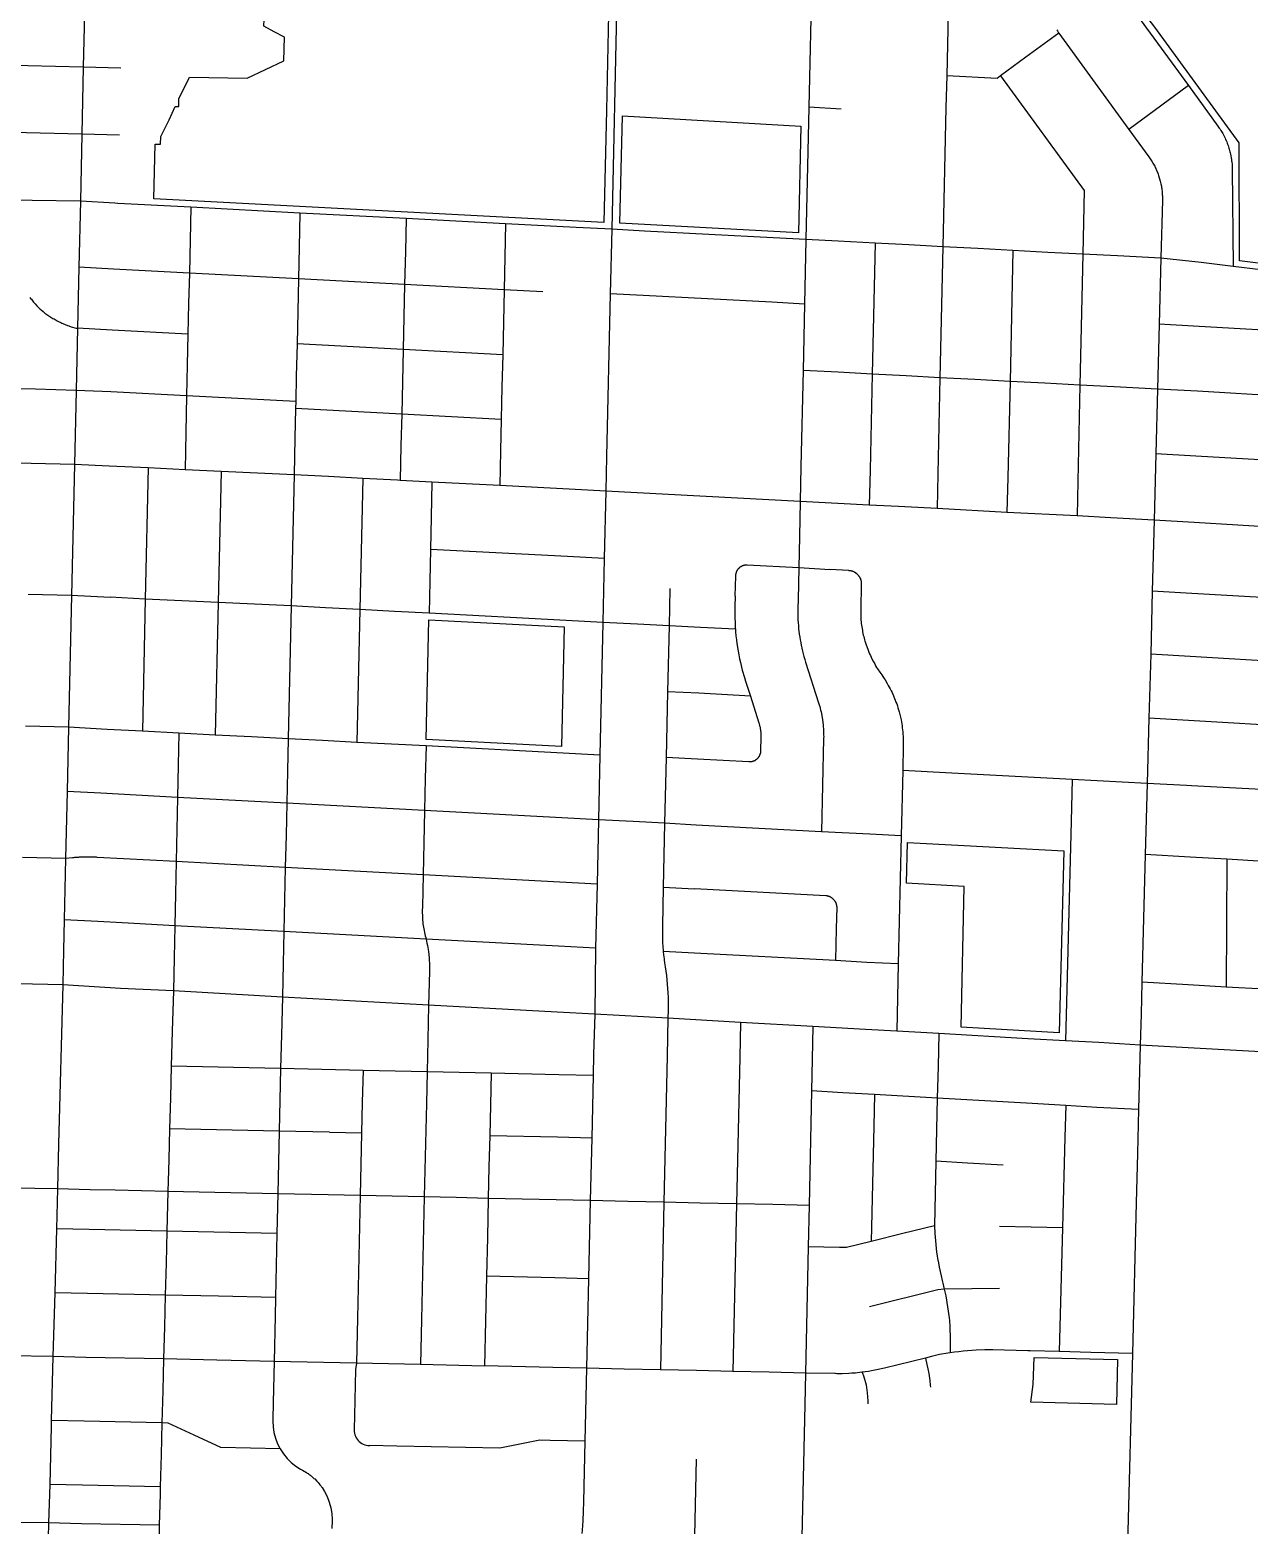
# Model space of a CAD drawing. Extents: x 1 to 394, y 101 to 384.
# Drawn here: x 204 to 246.6, y 149.8 to 202 of the extents above; entities that cross this region are included whole.
import ezdxf

# ---------------------------------------------------------------- set-up
doc = ezdxf.new("R2010")
doc.units = 0
doc.layers.get('0').update_dxf_attribs({"linetype": 'CONTINUOUS'})

msp = doc.modelspace()

# ---------------------------------------------------------------- linework, layer by layer
at = {"color": 3}
for points in [[(248.935071, 193.649923), (246.307755, 193.969132), (246.295497, 198.098365), (243.348971, 202.137562), (242.608248, 203.119738), (244.048772, 203.037916), (244.06103, 203.578118), (240.189625, 203.799099), (240.361503, 207.28173), (240.504738, 207.781011), (240.697077, 208.263906), (240.873051, 208.591298), (241.081765, 208.902325), (241.319121, 209.192881), (241.585131, 209.454795)], [(224.268484, 203.170276), (224.182577, 199.241575), (224.092583, 195.308778), (208.357317, 196.135439), (208.39828, 198.054772), (208.590619, 198.050582), (208.599, 198.320677), (208.889567, 198.897704), (209.106463, 199.372427), (209.229237, 199.368237), (209.233428, 199.638332), (209.597655, 200.39543), (211.623388, 200.354466), (212.904312, 200.960136), (212.920656, 201.786797), (212.564621, 201.979147), (212.20449, 202.171485), (212.208681, 202.412938), (211.246966, 202.924486), (211.271481, 203.914844), (215.879513, 203.652931), (224.268935, 203.170036)], [(224.739101, 199.036947), (230.971823, 198.676817), (230.890001, 194.956829), (224.653183, 195.284221), (224.73909, 199.036947)], [(217.974369, 181.427366), (222.697004, 181.181817), (222.60701, 176.991203), (217.876194, 177.236752), (217.974359, 181.427366)], [(234.700003, 173.635442), (236.684815, 173.533086), (237.994382, 173.463522), (240.175628, 173.34893), (240.007836, 166.989347), (236.578415, 167.185782), (236.6889, 172.100755), (234.667264, 172.215337), (234.699951, 173.6354)], [(239.127974, 155.637077), (242.049943, 155.563427), (242.00898, 153.996042), (239.017436, 154.073778), (239.103344, 154.691737), (239.127859, 155.637077)]]:
    msp.add_lwpolyline(points, dxfattribs=at)
at = {"color": 4}
for points in [[(231.360607, 204.017399), (231.258251, 199.343879)], [(236.144613, 203.743207), (236.075049, 200.440646), (236.042362, 199.335696)], [(242.103143, 203.423997), (244.525842, 200.09688)], [(205.946813, 203.088423), (205.889506, 200.743481)], [(224.542666, 203.223476), (224.362605, 195.075507)], [(239.991471, 201.926188), (238.8456, 201.087237)], [(239.93098, 202.052566), (239.951409, 202.011603), (239.967753, 201.97064), (239.988182, 201.933762), (239.992372, 201.925381)], [(239.991471, 201.926188), (242.44691, 198.562235)], [(205.889527, 200.743481), (201.03185, 200.853977)], [(205.889527, 200.743481), (205.840392, 198.402625)], [(207.207276, 200.706646), (205.889527, 200.743523)], [(238.8456, 201.087237), (237.957546, 200.43655)], [(237.957546, 200.43655), (237.834772, 200.350642), (236.075049, 200.440636)], [(237.957546, 200.43655), (240.883611, 196.426006), (240.834476, 194.207924)], [(244.525842, 200.09688), (243.596867, 199.413453)], [(244.525842, 200.09688), (245.557132, 198.685009), (245.606267, 198.611359), (245.634868, 198.570396), (245.659383, 198.533518), (245.679812, 198.496641), (245.704327, 198.455678), (245.728842, 198.4188), (245.810664, 198.255105), (245.827007, 198.214141), (245.847436, 198.173178), (245.86378, 198.132215), (245.880123, 198.087166), (245.896467, 198.046202), (245.91281, 198.001153), (245.925068, 197.96019), (245.941411, 197.915141), (245.953669, 197.874178), (245.978184, 197.784184), (245.986565, 197.743221), (245.998822, 197.698172), (246.031509, 197.518101), (246.0357, 197.473052), (246.044081, 197.428003), (246.052462, 197.338009), (246.052462, 197.29296), (246.056653, 197.247911), (246.056653, 197.174261), (246.085254, 193.773483)], [(231.258293, 199.343879), (231.155937, 194.719472)], [(232.383704, 199.2784), (231.258293, 199.343879)], [(236.042309, 199.335696), (235.939954, 194.465741)], [(243.596867, 199.413453), (242.44691, 198.562235)], [(205.840413, 198.402625), (200.97865, 198.513121)], [(205.840413, 198.402625), (205.787192, 196.061779)], [(207.154076, 198.3658), (205.840413, 198.402677)], [(242.44691, 198.562235), (243.142615, 197.608702), (243.19175, 197.535052), (243.216265, 197.502365), (243.24078, 197.465488), (243.261209, 197.428611), (243.285724, 197.391733), (243.306153, 197.35077), (243.347117, 197.27712), (243.36346, 197.236157), (243.383889, 197.199279), (243.400233, 197.158316), (243.420662, 197.121438), (243.453349, 197.039617), (243.465606, 196.998653), (243.48195, 196.95769), (243.543342, 196.753073), (243.551723, 196.71211), (243.563981, 196.667061), (243.580324, 196.585239), (243.588706, 196.54019), (243.592896, 196.499226), (243.601277, 196.454177), (243.605468, 196.413214), (243.609659, 196.368165), (243.613849, 196.327202), (243.613849, 196.282153), (243.61804, 196.241189), (243.61804, 196.089772), (243.564819, 194.064039)], [(204.097054, 196.082239), (201.600695, 196.155889)], [(205.787213, 196.061779), (204.097054, 196.082239)], [(205.787213, 196.061779), (205.733992, 193.745479)], [(206.994466, 195.984022), (205.787213, 196.061758)], [(207.100877, 195.979925), (206.994466, 195.984116)], [(209.650436, 195.844883), (207.100877, 195.979925)], [(209.650436, 195.844883), (209.621835, 194.694915)], [(213.464556, 195.644352), (209.650436, 195.844883)], [(213.464556, 195.644352), (213.44004, 194.44528)], [(217.176351, 195.452013), (213.464556, 195.644352)], [(217.176351, 195.452013), (217.151836, 194.297959)], [(220.654896, 195.267856), (217.176351, 195.452013)], [(220.654896, 195.267856), (220.630381, 194.113792)], [(223.126699, 195.1369), (220.654896, 195.267856)], [(224.362605, 195.075507), (223.126699, 195.1369)], [(224.362605, 195.075507), (224.309385, 192.8206)], [(225.508477, 195.014125), (224.362605, 195.075517)], [(230.010108, 194.776769), (225.508477, 195.014125)], [(209.621793, 194.694915), (209.597278, 193.544958)], [(213.439999, 194.44528), (213.411398, 193.344427)], [(231.155979, 194.719472), (230.010108, 194.776779)], [(231.155979, 194.719472), (231.106844, 192.460469)], [(232.277304, 194.65809), (231.155979, 194.719483)], [(233.570496, 194.592612), (232.277304, 194.65809)], [(233.570496, 194.592612), (233.468141, 190.013213)], [(235.939996, 194.465741), (234.753203, 194.527134), (233.570496, 194.592612)], [(235.939996, 194.465741), (235.83764, 189.886353)], [(237.163624, 194.400263), (235.939996, 194.465741)], [(217.151804, 194.297959), (217.123203, 193.147992), (213.411345, 193.344427)], [(220.630339, 194.113792), (220.605824, 192.963835)], [(238.387252, 194.334784), (237.163624, 194.400263)], [(238.387252, 194.334784), (238.289087, 189.759482)], [(239.606783, 194.269306), (238.387252, 194.334784)], [(240.834508, 194.207924), (239.606783, 194.269317)], [(240.834508, 194.207924), (240.732152, 189.628525)], [(242.045857, 194.142446), (240.834508, 194.207924)], [(243.564128, 194.064689), (242.045857, 194.142425)], [(243.564128, 194.064689), (243.506821, 191.760668)], [(244.967826, 193.909175), (243.564128, 194.064689)], [(205.734013, 193.745479), (205.688964, 191.613347)], [(206.945363, 193.684097), (205.734013, 193.74549)], [(209.597236, 193.544958), (206.945363, 193.684097)], [(209.597236, 193.544958), (209.572721, 192.476834)], [(213.411345, 193.344427), (209.597236, 193.544958)], [(246.085044, 193.774133), (244.967826, 193.909175)], [(248.028934, 193.540862), (246.085044, 193.774133)], [(213.411345, 193.344427), (213.38683, 192.206738)], [(217.123151, 193.147992), (217.098636, 192.010303)], [(220.605782, 192.963835), (217.123151, 193.147992)], [(220.605782, 192.963835), (220.577181, 191.826146)], [(221.960367, 192.894261), (220.605782, 192.963825)], [(204.023394, 192.69374), (204.047909, 192.661053), (204.07651, 192.628366), (204.101025, 192.591489), (204.12554, 192.558802), (204.154141, 192.526115), (204.178656, 192.493428), (204.207257, 192.464827), (204.264564, 192.399349), (204.293165, 192.370748), (204.325852, 192.342147), (204.354453, 192.30946), (204.387139, 192.280859), (204.41574, 192.256344), (204.481219, 192.199038), (204.513905, 192.174523), (204.546592, 192.145922), (204.58347, 192.121407), (204.616156, 192.096891), (204.653034, 192.072376), (204.685721, 192.047861), (204.722598, 192.027432), (204.759475, 192.002917), (204.792162, 191.982488), (204.82904, 191.962058), (204.870003, 191.941629), (204.90269, 191.9212)], [(209.572679, 192.476834), (209.548164, 191.412815)], [(224.309405, 192.8206), (224.182535, 187.136262)], [(225.459363, 192.759218), (224.309405, 192.820611)], [(229.956908, 192.521851), (225.459363, 192.759218)], [(231.106876, 192.460469), (229.956908, 192.521862)], [(231.106876, 192.460469), (231.053655, 190.140084)], [(204.903255, 191.920267), (204.944219, 191.899838), (204.981096, 191.879409), (205.017973, 191.854894), (205.099795, 191.813931), (205.140759, 191.797587), (205.177636, 191.777158), (205.341332, 191.71168), (205.386381, 191.695336), (205.468203, 191.670821), (205.513252, 191.658564), (205.595074, 191.634049), (205.640123, 191.621791), (205.685172, 191.61341), (205.689362, 191.61341)], [(213.386799, 192.206738), (213.362284, 191.069049)], [(217.098604, 192.010303), (217.074089, 190.872614)], [(220.577139, 191.826146), (220.552624, 190.688457)], [(205.688996, 191.613347), (205.639861, 189.444369)], [(206.900345, 191.547869), (205.688996, 191.613347)], [(209.548122, 191.412815), (206.900345, 191.547869)], [(209.548122, 191.412815), (209.523607, 190.328326)], [(243.506842, 191.760668), (243.445449, 189.4853)], [(244.902348, 191.678825), (243.506842, 191.760647)], [(247.967552, 191.498755), (244.902348, 191.678825)], [(213.362242, 191.069049), (213.337727, 189.939552)], [(217.074047, 190.872614), (213.362242, 191.069049)], [(217.074047, 190.872614), (217.045446, 189.743117), (217.020879, 188.613611)], [(220.552582, 190.688457), (217.074047, 190.872614)], [(209.523576, 190.328326), (209.503147, 189.247933)], [(220.552582, 190.688457), (220.528067, 189.558961)], [(213.337685, 189.939552), (213.317255, 189.051498)], [(231.053676, 190.140084), (230.980026, 186.780217)], [(232.285486, 190.074606), (231.053676, 190.140084)], [(233.468193, 190.013213), (232.285486, 190.074606)], [(233.468193, 190.013213), (233.398629, 186.653356)], [(234.654986, 189.947735), (233.468193, 190.013213)], [(235.837682, 189.886353), (234.654986, 189.951831)], [(235.837682, 189.886353), (235.764032, 186.530582)], [(237.06131, 189.82496), (235.837682, 189.886353)], [(238.289034, 189.759482), (237.06131, 189.82496)], [(238.289034, 189.759482), (238.211298, 186.399625)], [(239.508566, 189.694003), (238.289034, 189.759482)], [(204.219829, 189.481204), (203.450453, 189.497547), (203.40949, 189.497547), (203.368527, 189.501738), (203.323477, 189.505929), (203.200703, 189.518186), (203.155654, 189.522377), (202.951037, 189.56334), (202.905987, 189.575598), (202.86911, 189.583979), (202.746346, 189.620856), (202.705383, 189.6372), (202.676782, 189.645581)], [(205.639892, 189.444369), (204.219829, 189.481246)], [(205.639892, 189.444369), (205.582585, 186.853888)], [(206.847145, 189.391169), (205.639892, 189.444389)], [(209.503115, 189.247933), (206.847145, 189.391169)], [(209.503115, 189.247933), (209.474514, 187.975202)], [(213.317224, 189.051498), (209.503115, 189.247933)], [(220.528025, 189.558961), (220.515768, 189.006481)], [(240.732194, 189.628525), (239.508566, 189.694003)], [(240.732194, 189.628525), (240.658544, 186.272765)], [(241.927169, 189.567143), (240.732194, 189.628536)], [(243.445449, 189.4853), (241.927169, 189.567122)], [(243.445449, 189.4853), (243.388143, 187.230383)], [(244.845052, 189.411629), (243.445449, 189.485279)], [(247.90617, 189.231569), (244.845052, 189.411629)], [(213.313128, 188.810046), (213.288613, 187.77467)], [(213.317224, 189.051498), (213.313033, 188.810046)], [(217.020847, 188.613611), (213.313128, 188.810046)], [(220.515747, 189.006481), (220.499403, 188.429454)], [(217.020847, 188.613611), (216.996332, 187.512757)], [(220.499382, 188.429454), (217.020847, 188.613611)], [(220.499382, 188.429454), (220.474867, 187.3286)], [(209.474462, 187.975202), (209.445861, 186.669731)], [(213.288581, 187.77467), (213.25998, 186.48966)], [(216.99629, 187.512757), (216.967689, 186.297322)], [(224.182535, 187.136262), (224.15802, 185.920816), (222.877064, 185.986294), (220.450268, 186.113165)], [(220.474825, 187.3286), (220.45031, 186.113165)], [(243.388164, 187.230383), (243.326771, 184.909998)], [(244.78367, 187.14854), (243.388164, 187.230362)], [(247.840692, 186.964384), (244.78367, 187.14854)], [(204.072497, 186.890713), (202.607417, 186.923399)], [(205.582596, 186.853888), (204.072497, 186.890765)], [(205.582596, 186.853888), (205.476196, 182.270403)], [(206.793946, 186.796591), (205.582596, 186.853898)], [(208.160809, 186.731113), (206.793946, 186.796591)], [(208.160809, 186.731113), (208.058453, 182.147628)], [(209.445819, 186.669731), (208.160809, 186.731124)], [(210.706272, 186.612435), (209.445819, 186.669742)], [(210.706272, 186.612435), (210.603916, 182.02895)], [(211.974918, 186.551042), (210.706272, 186.612435)], [(230.980015, 186.780217), (230.951415, 185.560685)], [(233.398618, 186.653356), (233.370017, 185.433825)], [(213.259928, 186.48966), (211.974918, 186.551053)], [(213.259928, 186.48966), (213.157572, 181.906176)], [(214.458999, 186.428278), (213.259928, 186.489671)], [(215.65808, 186.3628), (214.458999, 186.428278)], [(215.65808, 186.3628), (215.555767, 181.779315)], [(216.86943, 186.301407), (215.65808, 186.3628)], [(216.967648, 186.297322), (216.869482, 186.301512)], [(218.08078, 186.235929), (216.967648, 186.297322)], [(218.08078, 186.235929), (218.056264, 185.008215)], [(220.450268, 186.113165), (218.08078, 186.235929)], [(235.764021, 186.530582), (235.739506, 185.31105)], [(238.211277, 186.399625), (238.182676, 185.180093)], [(240.658533, 186.272765), (240.634018, 185.053233)], [(224.157988, 185.920816), (224.104767, 183.571777)], [(230.951362, 185.560685), (224.157988, 185.920816)], [(230.951362, 185.560685), (230.926847, 184.341153)], [(233.369975, 185.433825), (230.951362, 185.560685)], [(234.393072, 185.380625), (233.369975, 185.433845)], [(235.739464, 185.31105), (234.393072, 185.380614)], [(238.182635, 185.180093), (235.739464, 185.31105)], [(240.633976, 185.053233), (238.182635, 185.180093)], [(243.326771, 184.909998), (241.808491, 184.991819), (240.633976, 185.053233)], [(218.056223, 185.008215), (218.031707, 183.886901)], [(243.326771, 184.909998), (243.257207, 182.430002)], [(244.722277, 184.828144), (243.326771, 184.909966)], [(247.775213, 184.643988), (244.722277, 184.828144)], [(230.926805, 184.341153), (230.90229, 183.236203)], [(218.031666, 183.886901), (218.00715, 182.769673)], [(222.823864, 183.637256), (218.031666, 183.886901)], [(224.104788, 183.571777), (222.823864, 183.637256)], [(224.104788, 183.571777), (224.055653, 181.333245)], [(228.815133, 183.232117), (228.802876, 183.21986), (228.794495, 183.215669), (228.790304, 183.207288), (228.778047, 183.195031), (228.773856, 183.186649), (228.761598, 183.174392), (228.757408, 183.16601), (228.753217, 183.16182), (228.753217, 183.153439), (228.744836, 183.145057), (228.740645, 183.136676), (228.736455, 183.132486), (228.732264, 183.124104), (228.732264, 183.119914), (228.728073, 183.111533), (228.723883, 183.107342), (228.723883, 183.098961), (228.719692, 183.09477), (228.715502, 183.086389), (228.715502, 183.082198), (228.711311, 183.073817), (228.711311, 183.069626), (228.70712, 183.061245), (228.70712, 183.057055), (228.70293, 183.048673), (228.70293, 183.036416), (228.698739, 183.028035), (228.698739, 183.015777), (228.694549, 183.007396), (228.694549, 182.982881), (228.690358, 182.974499), (228.690358, 182.95407), (228.674014, 182.250173)], [(230.902259, 183.236203), (229.097508, 183.334368), (229.023857, 183.334368), (229.015476, 183.330178), (229.003219, 183.330178), (228.999028, 183.325987), (228.982685, 183.325987), (228.978494, 183.321797), (228.970113, 183.321797), (228.965922, 183.317606), (228.957541, 183.317606), (228.95335, 183.313415), (228.944969, 183.313415), (228.936588, 183.309225), (228.932397, 183.309225), (228.924016, 183.305034), (228.919825, 183.300844), (228.911444, 183.300844), (228.903063, 183.292462), (228.894682, 183.292462), (228.890491, 183.288272), (228.88211, 183.284081), (228.877919, 183.27989), (228.869538, 183.2757), (228.861157, 183.267319), (228.852776, 183.267319), (228.844394, 183.258937), (228.836013, 183.254747), (228.827632, 183.246366), (228.823441, 183.237984), (228.81506, 183.233794), (228.810869, 183.229603)], [(230.902259, 183.236203), (230.877744, 182.13535)], [(231.999016, 183.174821), (230.902259, 183.236214)], [(232.968913, 182.994751), (232.956655, 183.007008), (232.952464, 183.015389), (232.944083, 183.01958), (232.939893, 183.023771), (232.931511, 183.027961), (232.927321, 183.036342), (232.91894, 183.040533), (232.914749, 183.044724), (232.906368, 183.048914), (232.902177, 183.057295), (232.893796, 183.061486), (232.889605, 183.065677), (232.873262, 183.074058), (232.869071, 183.078249), (232.852728, 183.08663), (232.848537, 183.09082), (232.840156, 183.095011), (232.831775, 183.095011), (232.827584, 183.099202), (232.803069, 183.111459), (232.794688, 183.111459), (232.790497, 183.11565), (232.782116, 183.11984), (232.773735, 183.11984), (232.765354, 183.124031), (232.756972, 183.124031), (232.748591, 183.128222), (232.7444, 183.128222), (232.736019, 183.132412), (232.727638, 183.132412), (232.719257, 183.136603), (232.702913, 183.136603), (232.694532, 183.140793), (232.665931, 183.140793), (232.65755, 183.144984), (231.994584, 183.177671)], [(232.968913, 182.994751), (232.989342, 182.974321), (232.993533, 182.96594), (232.997723, 182.961749), (233.006104, 182.945406), (233.014486, 182.941215), (233.018676, 182.932834), (233.022867, 182.928644), (233.031248, 182.9123), (233.035439, 182.90811), (233.039629, 182.899728), (233.039629, 182.891347), (233.04382, 182.882966), (233.048011, 182.878775), (233.056392, 182.862432), (233.056392, 182.854051), (233.060582, 182.84986), (233.064773, 182.841479), (233.064773, 182.833098), (233.073154, 182.816754), (233.073154, 182.808373), (233.077345, 182.799992), (233.077345, 182.795801), (233.081535, 182.78742), (233.081535, 182.771076), (233.085726, 182.762695), (233.085726, 182.746352), (233.089917, 182.737971), (233.089917, 182.672492), (233.069487, 181.780342), (233.069487, 181.583907), (233.073678, 181.522514), (233.073678, 181.465208), (233.077869, 181.407901), (233.08625, 181.350594), (233.09044, 181.293288), (233.098822, 181.235981), (233.107203, 181.174588), (233.115584, 181.117282), (233.127842, 181.059975), (233.136223, 181.002669), (233.14848, 180.949448), (233.160738, 180.892141), (233.177081, 180.834834), (233.189339, 180.777528), (233.205682, 180.720221), (233.21794, 180.679258)], [(218.007109, 182.769673), (217.982593, 181.652444)], [(226.396531, 182.520038), (226.36793, 181.210471)], [(243.257207, 182.430002), (243.208072, 180.220113)], [(244.640435, 182.344063), (243.257207, 182.429971)], [(205.476196, 182.270403), (203.966098, 182.30309)], [(205.476196, 182.270403), (205.37384, 177.670543)], [(206.826685, 182.20901), (205.476196, 182.270403)], [(208.058495, 182.147628), (206.826685, 182.209021)], [(208.058495, 182.147628), (207.956139, 177.531404)], [(209.335323, 182.086246), (208.058495, 182.147639)], [(210.603969, 182.02895), (209.335323, 182.086257)], [(210.603969, 182.02895), (210.501613, 177.396351)], [(211.872604, 181.967558), (210.603969, 182.02895)], [(213.157624, 181.906176), (211.872604, 181.967568)], [(213.157624, 181.906176), (213.055269, 177.265395)], [(214.356696, 181.840697), (213.157624, 181.906176)], [(228.675995, 182.254028), (228.667613, 181.885715), (228.667613, 181.537862), (228.675995, 181.267767), (228.684376, 181.132714), (228.688566, 181.091751)], [(230.877702, 182.13535), (230.86932, 181.836601), (230.86932, 181.521488), (230.873511, 181.423322), (230.881892, 181.320967), (230.890273, 181.222802), (230.898655, 181.120446), (230.92317, 180.924011), (230.935427, 180.821655), (230.951771, 180.72349), (230.9722, 180.625325), (230.988543, 180.527159), (230.996925, 180.50673)], [(247.705639, 182.163993), (244.640435, 182.344063)], [(215.555767, 181.779315), (214.356696, 181.840708)], [(215.555767, 181.779315), (215.449367, 177.138534)], [(216.767116, 181.713837), (215.555767, 181.779315)], [(217.982562, 181.652444), (216.767116, 181.713837)], [(222.77475, 181.398724), (217.982562, 181.652444)], [(224.055674, 181.333245), (222.77475, 181.398724)], [(224.055674, 181.333245), (223.953318, 176.69655)], [(225.267024, 181.267767), (224.055674, 181.333245)], [(226.367877, 181.210471), (225.267024, 181.267777)], [(226.367877, 181.210471), (226.314657, 178.910546)], [(227.468731, 181.153174), (226.367877, 181.210481)], [(228.688273, 181.091792), (227.468731, 181.153174)], [(228.688273, 181.091792), (228.696654, 180.997713), (228.708912, 180.862671), (228.725255, 180.727618), (228.741599, 180.596661), (228.782562, 180.326565), (228.807077, 180.195609), (228.835678, 180.060555), (228.864279, 179.929599)], [(230.99638, 180.506573), (231.012723, 180.428837), (231.033152, 180.330672), (231.057668, 180.232507), (231.086269, 180.138428), (231.114869, 180.040262), (231.14347, 179.946183), (231.593626, 178.522024), (231.614055, 178.456545), (231.634485, 178.395153), (231.650828, 178.329674), (231.667172, 178.268282), (231.683515, 178.202804), (231.73265, 177.94089), (231.757165, 177.744455), (231.761356, 177.678977), (231.769737, 177.613498), (231.769737, 177.54802), (231.773927, 177.482542), (231.773927, 177.392548)], [(233.214462, 180.682547), (233.238977, 180.612983), (233.259406, 180.551591), (233.279835, 180.486112), (233.32897, 180.363338), (233.353485, 180.297859), (233.378, 180.236467), (233.406601, 180.175074), (233.435202, 180.117768), (233.492509, 179.994993), (233.557987, 179.880411), (233.590674, 179.819019), (233.623361, 179.761712), (233.660238, 179.708491), (233.733888, 179.59391), (233.770766, 179.540689), (233.803453, 179.49564), (233.844416, 179.438333), (233.885379, 179.37694), (233.922257, 179.319634), (233.995907, 179.196859), (234.032784, 179.131381), (234.065471, 179.069988), (234.102348, 179.008596), (234.130949, 178.943118), (234.163636, 178.877639), (234.278218, 178.615726), (234.302733, 178.546162), (234.327248, 178.480683), (234.351763, 178.411119), (234.372192, 178.345641), (234.413156, 178.206502), (234.478634, 177.928224), (234.490892, 177.85866), (234.503149, 177.78501), (234.515407, 177.715446), (234.523788, 177.645881), (234.532169, 177.572231), (234.54055, 177.502667), (234.544741, 177.429017), (234.548932, 177.359453), (234.553122, 177.285803), (234.557313, 177.216239), (234.557313, 177.044361), (234.536884, 176.15221)], [(228.864237, 179.929546), (228.929715, 179.667633), (229.003365, 179.40572), (229.044329, 179.278859), (229.212121, 178.759118)], [(243.208093, 180.220113), (243.142615, 177.985656)], [(244.583138, 180.13826), (243.208093, 180.220082)], [(248.098509, 179.929546), (244.583138, 180.13826)], [(226.314677, 178.910546), (226.265542, 176.610611)], [(227.415531, 178.85325), (226.314677, 178.910556)], [(229.2121, 178.759118), (227.415531, 178.853197)], [(229.2121, 178.759118), (229.49856, 177.8547), (229.506941, 177.826099), (229.515322, 177.801584), (229.523704, 177.772983), (229.532085, 177.748468), (229.536275, 177.719867), (229.544657, 177.695352), (229.548847, 177.666751), (229.553038, 177.642236), (229.557228, 177.613635), (229.561419, 177.589119), (229.561419, 177.584929)], [(243.142615, 177.985656), (243.085308, 175.702107)], [(244.525842, 177.903814), (243.142615, 177.985635)], [(248.475004, 177.674639), (244.525842, 177.903814)], [(205.373882, 177.670543), (203.863784, 177.707421)], [(205.373882, 177.670543), (205.320662, 175.423818)], [(206.720285, 177.592786), (205.373882, 177.670522)], [(207.956181, 177.531404), (206.720285, 177.592797)], [(209.233009, 177.465926), (207.956181, 177.531404)], [(209.233009, 177.465926), (209.21258, 176.340515)], [(210.501655, 177.396351), (209.233009, 177.465915)], [(211.770301, 177.330873), (210.501655, 177.396351)], [(213.055311, 177.265395), (211.770301, 177.330873)], [(213.055311, 177.265395), (213.02671, 176.135898)], [(214.254382, 177.204012), (213.055311, 177.265405)], [(215.449367, 177.138534), (214.254382, 177.204012)], [(229.559952, 177.584604), (229.564143, 177.560089), (229.568334, 177.531488), (229.572524, 177.506973), (229.572524, 177.449666), (229.576715, 177.425151), (229.576715, 177.326986), (229.564457, 176.831802), (229.564457, 176.790839), (229.560267, 176.786648), (229.560267, 176.766219), (229.556076, 176.757838), (229.556076, 176.753647), (229.551885, 176.745266), (229.551885, 176.733008), (229.547695, 176.724627), (229.547695, 176.720436), (229.543504, 176.712055), (229.543504, 176.707865), (229.539314, 176.699483), (229.535123, 176.695293), (229.535123, 176.686912), (229.530932, 176.682721), (229.526742, 176.67434), (229.526742, 176.670149), (229.522551, 176.661768), (229.51836, 176.657577), (229.51417, 176.649196), (229.51417, 176.645005), (229.509979, 176.636624), (229.501598, 176.628243), (229.497407, 176.619862), (229.489026, 176.611481), (229.484836, 176.603099), (229.476454, 176.594718), (229.472264, 176.586337), (229.45592, 176.569993), (229.45173, 176.561612), (229.443348, 176.557422), (229.427005, 176.541078), (229.418624, 176.536888), (229.410243, 176.528506), (229.401861, 176.524316), (229.39348, 176.515934), (229.385099, 176.511744), (229.376718, 176.503363), (229.368336, 176.499172), (229.359955, 176.499172)], [(231.773938, 177.392265), (231.778129, 177.347216), (231.773938, 177.281738), (231.773938, 177.273357), (231.700288, 174.015803)], [(217.872066, 177.01576), (215.449367, 177.138534)], [(217.872066, 177.01576), (217.847551, 175.878071)], [(222.66835, 176.766125), (217.872066, 177.01576)], [(223.95336, 176.69655), (222.66835, 176.766114)], [(223.95336, 176.69655), (223.904225, 174.433461)], [(209.212548, 176.340515), (209.183947, 175.215105)], [(226.265574, 176.610611), (226.212353, 174.310686)], [(227.366427, 176.553325), (226.265574, 176.610632)], [(229.363517, 176.504211), (229.355136, 176.49583), (229.346755, 176.491639), (229.342564, 176.491639), (229.334183, 176.487449), (229.329992, 176.483258), (229.321611, 176.483258), (229.317421, 176.479068), (229.309039, 176.479068), (229.304849, 176.474877), (229.296467, 176.474877), (229.292277, 176.470686), (229.283896, 176.470686), (229.279705, 176.466496), (229.271324, 176.466496), (229.262943, 176.462305), (229.250685, 176.462305), (229.246494, 176.458114), (229.217893, 176.458114), (229.209512, 176.453924), (229.156291, 176.453924), (227.363829, 176.552089)], [(234.536307, 176.152262), (234.483087, 173.868713)], [(236.034117, 176.074506), (234.536307, 176.152242)], [(213.026668, 176.135898), (213.002153, 175.014584)], [(217.847509, 175.878071), (217.822994, 174.756756)], [(238.248113, 175.955827), (236.034117, 176.074506)], [(240.466184, 175.841246), (238.248113, 175.955827)], [(240.466184, 175.841246), (240.429307, 174.380261)], [(243.085318, 175.702107), (240.466184, 175.841246)], [(243.085318, 175.702107), (243.015754, 173.222111)], [(244.46446, 175.628436), (243.085318, 175.702086)], [(244.628156, 175.620253), (244.46446, 175.628635)], [(205.320683, 175.423818), (205.267462, 173.078876)], [(206.503379, 175.35834), (205.320683, 175.423818)], [(209.183905, 175.215105), (206.503379, 175.35834)], [(209.183905, 175.215105), (209.15939, 174.093791)], [(213.002111, 175.014584), (209.183905, 175.215105)], [(248.413622, 175.415636), (244.628156, 175.620253)], [(213.002111, 175.014584), (212.977596, 173.889173)], [(217.822952, 174.756756), (213.002111, 175.014584)], [(217.822952, 174.756756), (217.798437, 173.631346)], [(222.619247, 174.498939), (217.822952, 174.756756)], [(209.159348, 174.093791), (209.134833, 172.972476)], [(223.904257, 174.433461), (222.619247, 174.498939)], [(223.904257, 174.433461), (223.851036, 172.18264)], [(225.115606, 174.367983), (223.904257, 174.433461)], [(226.212364, 174.310686), (225.115606, 174.367993)], [(226.212364, 174.310686), (226.163229, 172.068058)], [(227.313228, 174.249304), (226.212364, 174.310697)], [(230.60351, 174.07333), (227.313228, 174.249304)], [(231.700277, 174.016034), (230.60351, 174.07334)], [(240.429359, 174.380261), (240.224732, 166.707015)], [(212.977554, 173.889173), (212.953039, 172.767849)], [(217.798395, 173.631346), (217.769794, 172.510032)], [(233.38634, 173.925998), (231.700277, 174.015992)], [(234.483107, 173.868713), (233.38634, 173.926019)], [(234.483107, 173.868713), (234.380752, 169.391628)], [(205.267483, 173.078876), (203.761481, 173.115754)], [(205.267483, 173.078876), (205.222434, 170.938551)], [(209.134791, 172.972476), (206.376518, 173.119797), (206.356089, 173.123988), (206.286525, 173.123988), (206.26201, 173.128179), (205.865043, 173.128179), (205.840528, 173.123988), (205.746449, 173.123988), (205.72602, 173.119797), (205.685057, 173.119797), (205.656456, 173.115607), (205.63194, 173.115607), (205.607425, 173.111416), (205.58291, 173.111416), (205.558395, 173.107226), (205.537966, 173.107226), (205.513451, 173.103035), (205.267912, 173.07852)], [(243.015754, 173.222111), (242.901162, 168.753208)], [(244.587235, 173.12798), (243.015754, 173.222059)], [(245.872245, 173.054319), (244.587235, 173.127969)], [(245.872245, 173.054319), (245.84773, 168.585427)], [(247.157255, 172.976562), (245.872245, 173.054298)], [(209.134791, 172.972476), (209.110276, 171.851152)], [(212.952997, 172.767849), (209.134791, 172.972476)], [(212.952997, 172.767849), (212.928482, 171.646534)], [(217.769752, 172.510032), (212.952997, 172.767849)], [(217.769752, 172.510032), (217.745237, 171.388717)], [(222.553768, 172.252215), (217.769752, 172.510032)], [(223.851057, 172.18264), (222.553768, 172.252204)], [(223.851057, 172.18264), (223.801922, 169.940011)], [(226.16326, 172.068058), (226.134659, 170.729838), (226.134659, 170.427003), (226.14304, 170.140532), (226.151422, 170.001393), (226.163679, 169.858158), (226.16787, 169.825471)], [(227.264114, 172.010762), (226.16326, 172.068068)], [(232.17499, 171.57697), (232.1708, 171.581161), (232.166609, 171.589542), (232.162418, 171.593733), (232.162418, 171.597923), (232.158228, 171.606305), (232.149847, 171.614686), (232.145656, 171.623067), (232.108779, 171.659944), (232.104588, 171.668326), (232.096207, 171.672516), (232.083949, 171.684774), (232.075568, 171.688964), (232.067187, 171.697346), (232.058805, 171.701536), (232.050424, 171.709918), (232.042043, 171.714108), (232.037852, 171.714108), (232.033662, 171.718299), (232.025281, 171.722489), (232.02109, 171.72668), (232.012709, 171.730871), (232.008518, 171.730871), (232.000137, 171.735061), (231.995946, 171.739252), (231.987565, 171.739252), (231.983374, 171.743442), (231.974993, 171.747633), (231.970803, 171.747633), (231.962421, 171.751824), (231.958231, 171.751824), (231.949849, 171.756014), (231.941468, 171.756014), (231.937278, 171.760205), (231.92502, 171.760205), (231.916639, 171.764396), (231.904381, 171.764396), (231.896, 171.768586), (231.863313, 171.768586), (231.854932, 171.772777), (227.259169, 172.014229)], [(209.110245, 171.851152), (209.08573, 170.729838)], [(212.92845, 171.646534), (212.899849, 170.52522)], [(232.17499, 171.57697), (232.179181, 171.568589), (232.183371, 171.564398), (232.183371, 171.556017), (232.191753, 171.547636), (232.191753, 171.539255), (232.195943, 171.535064), (232.200134, 171.526683), (232.200134, 171.518302), (232.204325, 171.514111), (232.208515, 171.50573), (232.208515, 171.501539), (232.212706, 171.493158), (232.212706, 171.4809), (232.216896, 171.47671), (232.216896, 171.468329), (232.221087, 171.459947), (232.221087, 171.44769), (232.225278, 171.439309), (232.225278, 171.406622), (232.229468, 171.402431), (232.229468, 171.37383), (232.213125, 170.624925)], [(205.222465, 170.938551), (205.19795, 169.870437)], [(206.401075, 170.877169), (205.222465, 170.938562)], [(217.745195, 171.388717), (217.745195, 171.356031), (217.741005, 171.294638), (217.741005, 171.171874), (217.745195, 171.110482), (217.745195, 171.049089), (217.749386, 170.983611), (217.753576, 170.922218), (217.761958, 170.860826), (217.766148, 170.799433), (217.774529, 170.742126), (217.782911, 170.680734), (217.795168, 170.619341), (217.803549, 170.557949), (217.815807, 170.496556), (217.83215, 170.435164), (217.844408, 170.377857), (217.860751, 170.316465), (217.877095, 170.259158)], [(207.244112, 170.832151), (206.401075, 170.8772)], [(209.085688, 170.729838), (207.244112, 170.832193)], [(209.085688, 170.729838), (209.061173, 169.608523)], [(212.899797, 170.52522), (209.085688, 170.729838)], [(212.899797, 170.52522), (212.875282, 169.403906)], [(217.876152, 170.259211), (212.899797, 170.52522)], [(232.211826, 170.627534), (232.183225, 169.510306)], [(222.504654, 170.009576), (217.876152, 170.259211)], [(217.876152, 170.259211), (217.892495, 170.18556), (217.904753, 170.115996), (217.921096, 170.042346), (217.933354, 169.972782), (217.945611, 169.899132), (217.953993, 169.829568), (217.978508, 169.608576), (217.982698, 169.539011), (217.991079, 169.39169), (217.991079, 169.129777)], [(223.801943, 169.940011), (222.504654, 170.009576)], [(223.801943, 169.940011), (223.769256, 167.640076)], [(205.197908, 169.870437), (205.169307, 168.659087)], [(209.061131, 169.608523), (209.040702, 168.450374)], [(212.87525, 169.403906), (212.850735, 168.233478)], [(227.255931, 169.768123), (226.167356, 169.82543)], [(226.167356, 169.825419), (226.175738, 169.714923), (226.192081, 169.575784), (226.200462, 169.534821)], [(226.200096, 169.534863), (226.212353, 169.432507), (226.232782, 169.293368), (226.273746, 168.990533), (226.290089, 168.839105), (226.306432, 168.683602)], [(232.183172, 169.510306), (227.255931, 169.768123)], [(233.284026, 169.448924), (232.183172, 169.510316)], [(234.380794, 169.391628), (233.284026, 169.448934)], [(234.380794, 169.391628), (234.331659, 167.042589)], [(217.990744, 169.129714), (217.962143, 167.95519)], [(205.169265, 168.659087), (203.593688, 168.695965)], [(205.169265, 168.659087), (205.02603, 163.089331)], [(207.190902, 168.540409), (205.169265, 168.659087)], [(209.04067, 168.450374), (207.190902, 168.540367)], [(209.04067, 168.450374), (208.995621, 167.046685)], [(212.850693, 168.233478), (209.04067, 168.450374)], [(226.306495, 168.683644), (226.318753, 168.532227), (226.327134, 168.380799), (226.335515, 168.225296), (226.339706, 168.073878), (226.339706, 167.771033), (226.331325, 167.492755)], [(242.901162, 168.753208), (242.872561, 167.63599)], [(244.51766, 168.663183), (242.901162, 168.753177)], [(245.847688, 168.585427), (244.51766, 168.663163)], [(247.181812, 168.511756), (245.847688, 168.585406)], [(212.850693, 168.233478), (212.818007, 166.919814)], [(217.962091, 167.95519), (212.850693, 168.233478)], [(217.962091, 167.95519), (217.93349, 166.735658)], [(222.451455, 167.709651), (217.962091, 167.95519)], [(223.769204, 167.640076), (222.451455, 167.709641)], [(223.769204, 167.640076), (223.732326, 166.228206)], [(226.331052, 167.492755), (223.769204, 167.640076)], [(226.331052, 167.492755), (226.302451, 166.17091)], [(228.864237, 167.34952), (226.331052, 167.492755)], [(228.864237, 167.34952), (228.839722, 166.11771)], [(231.397432, 167.206285), (228.864237, 167.34952)], [(242.872519, 167.63599), (242.843918, 166.555598)], [(208.995653, 167.046685), (208.962966, 165.814875)], [(212.817954, 166.919814), (212.789353, 165.733022)], [(217.933448, 166.735658), (217.908933, 165.622526)], [(231.397432, 167.206285), (231.372917, 166.060414)], [(233.230826, 167.103971), (231.397432, 167.206327)], [(234.33168, 167.042589), (233.230826, 167.103981)], [(235.79676, 166.95665), (234.33168, 167.042558)], [(235.79676, 166.95665), (235.772245, 165.806682)], [(238.906982, 166.780676), (235.79676, 166.95665)], [(240.224732, 166.707015), (238.906982, 166.780665)], [(223.732379, 166.228206), (223.716035, 165.491569)], [(241.391074, 166.641537), (240.224732, 166.707015)], [(242.843866, 166.555598), (241.391074, 166.641505)], [(242.843866, 166.555598), (242.782473, 164.30068)], [(245.778124, 166.391902), (242.843866, 166.555598)], [(248.548675, 166.236388), (245.778124, 166.391902)], [(208.962913, 165.814875), (208.934312, 164.714011)], [(212.789301, 165.733022), (208.962913, 165.814844)], [(212.789301, 165.733022), (212.764786, 164.628072)], [(215.670348, 165.67164), (212.789301, 165.733032)], [(226.302399, 166.17091), (226.191903, 161.063598)], [(228.83969, 166.11771), (228.729194, 161.010398)], [(231.372886, 166.060414), (231.348371, 164.955464)], [(235.772203, 165.806682), (235.743602, 164.705829)], [(215.670348, 165.67164), (215.641748, 164.56669)], [(217.908891, 165.622526), (215.670348, 165.671661)], [(217.908891, 165.622526), (217.884376, 164.517576)], [(220.147434, 165.573422), (217.908891, 165.622557)], [(220.147434, 165.573422), (220.122919, 164.468472)], [(222.521029, 165.520222), (220.147434, 165.573443)], [(223.716004, 165.491569), (222.521029, 165.52017)], [(223.716004, 165.491569), (223.666869, 163.306226)], [(208.934271, 164.714011), (208.90567, 163.629532)], [(231.348329, 164.955464), (231.262421, 160.953102)], [(232.449182, 164.889985), (231.348329, 164.955464)], [(233.545939, 164.828603), (232.449182, 164.889996)], [(233.545939, 164.828603), (233.52551, 163.723654)], [(235.743561, 164.705829), (233.545939, 164.828603)], [(235.743561, 164.705829), (235.723131, 163.600879)], [(238.861965, 164.525769), (235.743561, 164.705829)], [(212.764754, 164.628072), (212.740239, 163.547679)], [(215.641706, 164.56669), (215.617191, 163.482201)], [(217.884345, 164.517576), (217.810674, 161.247755)], [(220.122877, 164.468472), (220.098362, 163.383983)], [(240.23701, 164.448012), (238.861965, 164.525748)], [(240.23701, 164.448012), (240.208367, 163.343062)], [(241.329681, 164.378437), (240.23701, 164.448001)], [(242.782484, 164.30068), (241.329681, 164.378416)], [(242.782484, 164.30068), (242.745606, 162.761939), (242.700599, 161.039041)], [(208.905617, 163.629532), (208.877016, 162.545043)], [(212.740197, 163.547679), (208.905617, 163.629501)], [(233.525479, 163.723654), (233.435485, 159.692649)], [(235.7231, 163.600879), (235.698585, 162.49594)], [(205.02603, 163.089331), (204.985067, 161.530129)], [(212.740197, 163.547679), (212.711596, 162.4632)], [(214.499931, 163.506758), (212.740197, 163.547721)], [(215.617149, 163.482201), (214.499931, 163.506716)], [(215.617149, 163.482201), (215.568014, 161.296869)], [(220.09833, 163.383983), (220.073815, 162.30359)], [(222.471915, 163.33488), (220.09833, 163.384015)], [(223.6669, 163.306226), (222.471915, 163.334827)], [(223.6669, 163.306226), (223.61368, 161.120894)], [(240.208367, 163.343062), (240.126545, 160.163265)], [(208.876974, 162.545043), (208.848373, 161.44419)], [(212.711554, 162.4632), (212.687039, 161.358251)], [(220.073773, 162.30359), (220.049258, 161.198651)], [(235.698543, 162.49594), (235.653494, 160.241022)], [(236.799396, 162.434547), (235.698543, 162.49594)], [(238.051678, 162.35679), (236.799396, 162.434526)], [(204.985109, 161.530129), (203.405435, 161.55873)], [(204.985109, 161.530129), (204.948231, 160.134623)], [(206.13098, 161.501486), (204.985109, 161.530087)], [(207.006745, 161.485111), (206.13098, 161.501454)], [(208.848332, 161.44419), (207.006745, 161.485153)], [(208.848332, 161.44419), (208.811454, 160.048684)], [(212.686997, 161.358251), (208.848332, 161.444158)], [(212.686997, 161.358251), (212.654311, 159.96683)], [(214.446731, 161.321415), (212.686997, 161.358293)], [(215.568045, 161.296869), (214.446731, 161.321384)], [(215.568045, 161.296869), (215.473966, 157.012122)], [(216.689359, 161.272312), (215.568045, 161.296827)], [(217.810674, 161.247755), (216.689359, 161.27227)], [(217.810674, 161.247755), (217.712508, 156.963019)], [(218.927902, 161.223198), (217.810674, 161.247755)], [(220.049216, 161.198651), (218.927902, 161.223166)], [(220.049216, 161.198651), (220.016529, 159.827691)], [(222.426898, 161.145441), (220.049216, 161.198662)], [(223.613701, 161.120894), (222.426898, 161.145409)], [(224.923268, 161.092241), (223.613701, 161.120842), (223.548222, 158.391264)], [(226.191903, 161.063598), (224.923268, 161.092199)], [(226.191903, 161.063598), (226.065043, 155.203285)], [(228.729194, 161.010398), (227.460549, 161.034913), (226.191903, 161.063556)], [(228.729194, 161.010398), (228.602324, 155.150085)], [(229.99784, 160.981745), (228.729194, 161.010346)], [(242.700641, 161.039041), (242.565588, 155.776216)], [(231.26239, 160.953102), (229.99784, 160.981703)], [(231.26239, 160.953102), (231.229703, 159.508482)], [(204.948273, 160.134623), (204.890966, 157.900176)], [(206.094144, 160.110066), (204.948273, 160.134623)], [(208.811496, 160.048684), (206.094144, 160.110076)], [(208.811496, 160.048684), (208.782895, 158.931455)], [(212.654258, 159.96683), (208.811496, 160.048652)], [(212.654258, 159.96683), (212.633829, 158.849612)], [(234.544489, 159.96683), (233.435454, 159.692649)], [(235.653525, 160.241022), (234.544489, 159.96683)], [(235.653525, 160.241022), (235.665783, 159.970927), (235.682126, 159.709013), (235.706641, 159.4471), (235.722985, 159.316143), (235.743414, 159.185186), (235.755671, 159.099279)], [(239.02566, 160.191919), (237.924807, 160.216434)], [(240.126514, 160.163265), (239.02566, 160.191866)], [(240.126514, 160.163265), (240.011932, 155.841694)], [(220.016477, 159.827691), (219.987876, 158.473107)], [(231.22965, 159.508482), (231.135571, 155.092789)], [(232.330504, 159.479839), (231.22965, 159.50844)], [(233.435454, 159.692649), (232.56786, 159.475743), (232.330504, 159.479933)], [(208.782853, 158.931455), (208.754252, 157.818323)], [(235.755839, 159.099247), (235.78444, 158.943734), (235.813041, 158.792316), (235.845728, 158.636803), (235.878415, 158.485385), (235.915292, 158.329871), (235.939807, 158.235792), (235.988942, 158.027079)], [(212.633798, 158.849612), (212.609283, 157.732384)], [(219.987834, 158.473107), (219.950957, 156.913905)], [(222.369612, 158.419907), (219.987834, 158.473128)], [(223.548222, 158.391264), (222.369612, 158.419865)], [(223.548222, 158.391264), (223.478658, 155.260581)], [(204.890977, 157.900176), (204.829584, 155.66573)], [(206.036848, 157.875619), (204.890977, 157.900134)], [(208.7542, 157.818323), (206.036848, 157.87563)], [(235.98911, 158.027037), (235.768118, 157.998436), (233.374061, 157.405034)], [(237.924807, 158.051594), (235.98911, 158.027079)], [(235.98911, 158.027037), (236.046416, 157.793777), (236.107809, 157.409089), (236.16103, 157.024401), (236.173287, 156.930321)], [(208.7542, 157.818323), (208.725599, 156.701105)], [(210.616247, 157.777402), (208.7542, 157.818365)], [(212.609241, 157.732384), (210.616247, 157.777433)], [(212.609241, 157.732384), (212.592897, 157.077601)], [(212.592866, 157.077601), (212.560179, 155.497938)], [(215.473913, 157.012122), (215.441227, 155.436556)], [(217.712456, 156.963019), (217.679769, 155.387442)], [(219.950999, 156.913905), (219.918312, 155.338338)], [(236.173266, 156.930279), (236.185524, 156.71747), (236.201867, 156.283678), (236.201867, 155.796687)], [(208.725557, 156.701105), (208.696956, 155.583877), (208.668303, 154.466649)], [(236.201909, 155.796687), (236.111916, 155.784429), (235.829541, 155.735294), (235.731376, 155.714865), (235.637297, 155.69035), (235.547304, 155.665835), (235.330408, 155.612614)], [(238.915164, 155.870347), (237.691547, 155.898948), (237.405076, 155.898948), (237.102242, 155.890567), (236.950814, 155.882186), (236.799396, 155.869928), (236.652075, 155.857671), (236.500658, 155.837241), (236.349241, 155.820898), (236.201909, 155.796383)], [(238.992921, 155.866251), (238.915185, 155.870442)], [(240.011932, 155.841694), (238.992921, 155.866209)], [(241.112786, 155.813051), (240.011932, 155.841652)], [(242.565588, 155.776216), (241.112786, 155.813093)], [(242.565588, 155.776216), (242.39371, 149.113798)], [(204.829595, 155.66573), (203.323593, 155.698417)], [(204.829595, 155.66573), (204.772288, 153.43537)], [(205.979552, 155.641173), (204.829595, 155.665688)], [(208.696904, 155.583877), (205.979552, 155.641184)], [(210.558951, 155.542956), (208.696904, 155.583919)], [(212.560127, 155.497938), (210.558951, 155.542987)], [(212.560127, 155.497938), (212.52744, 154.065596)], [(215.441174, 155.436556), (212.560127, 155.497948)], [(215.441174, 155.436556), (215.404297, 155.215564), (215.37161, 153.603162), (215.359352, 153.11616), (215.359352, 153.046596), (215.383868, 152.932003), (215.404297, 152.882869), (215.428812, 152.829648), (215.461499, 152.784599), (215.498376, 152.73955), (215.539339, 152.698586), (215.580303, 152.661709), (215.629438, 152.633108), (215.678573, 152.608593), (215.731793, 152.588164), (215.785014, 152.57182), (215.842321, 152.563439), (215.899627, 152.559248), (215.911885, 152.559248)], [(217.679717, 155.387442), (215.441174, 155.436577)], [(219.918259, 155.338338), (217.679717, 155.387473)], [(222.300037, 155.285128), (219.918259, 155.338349)], [(223.478648, 155.260581), (222.300037, 155.285097)], [(223.478648, 155.260581), (223.425427, 152.711011)], [(224.796397, 155.231928), (223.478648, 155.260529)], [(235.33023, 155.61252), (233.901984, 155.260581), (233.680992, 155.211446), (233.56641, 155.186931), (233.451818, 155.166502), (233.337236, 155.150159), (233.22674, 155.129729), (233.12033, 155.117472)], [(235.33023, 155.61252), (235.383451, 155.395624), (235.416137, 155.240121), (235.448824, 155.076425), (235.461082, 154.998689), (235.485597, 154.834993), (235.50194, 154.671297), (235.506131, 154.601733)], [(226.065043, 155.203285), (224.796397, 155.231886)], [(227.333688, 155.178728), (226.065043, 155.203243)], [(228.602324, 155.150085), (227.333688, 155.178686)], [(229.870969, 155.121432), (228.602324, 155.150033)], [(231.135519, 155.092789), (229.870969, 155.12139)], [(231.135519, 155.092789), (231.111004, 153.991936)], [(232.236372, 155.068232), (232.191323, 155.072423), (232.162722, 155.072423), (231.135529, 155.092852)], [(233.12033, 155.117346), (233.111949, 155.117346), (232.882775, 155.092831), (232.764096, 155.08445), (232.649514, 155.076069), (232.42034, 155.067687), (232.236173, 155.067687)], [(233.12033, 155.117346), (233.181723, 154.957736), (233.255373, 154.679458), (233.300422, 154.397084), (233.316765, 154.118796), (233.312574, 154.012396)], [(208.668261, 154.466649), (208.63966, 153.349431)], [(212.527387, 154.065596), (212.51513, 153.464013), (212.51513, 153.414878), (212.523511, 153.21026), (212.556198, 153.009729), (212.609419, 152.813294), (212.683069, 152.620955), (212.773062, 152.440884)], [(231.110972, 153.991936), (231.008616, 149.338876)], [(204.768202, 153.226656), (204.714982, 151.200923)], [(204.772299, 153.43537), (204.768108, 153.226656)], [(205.922266, 153.410813), (204.772299, 153.435328)], [(208.639618, 153.349431), (205.922266, 153.410823)], [(208.639618, 153.349431), (208.611017, 152.232202)], [(209.760932, 152.923821), (208.8606, 153.345334), (208.639618, 153.349525)], [(212.772937, 152.440916), (210.693993, 152.490051), (209.760932, 152.923842)], [(222.210002, 152.735568), (221.849871, 152.74395), (220.454365, 152.461576), (216.848959, 152.539311)], [(223.425448, 152.711011), (222.210002, 152.735527)], [(223.425448, 152.711011), (223.380399, 150.591158), (223.368141, 150.259669), (223.351798, 149.928181), (223.331368, 149.596704), (223.322987, 149.486208)], [(208.610965, 152.232202), (208.582364, 151.11907)], [(212.772937, 152.440916), (212.777127, 152.440916), (212.887613, 152.269038), (213.014484, 152.109428), (213.157719, 151.966203), (213.317318, 151.839332), (213.489196, 151.728836), (213.550589, 151.696149), (213.693824, 151.614328), (213.722425, 151.593898), (213.751026, 151.577555), (213.775541, 151.557126), (213.804142, 151.536696), (213.828657, 151.516267), (213.857258, 151.495838), (213.930908, 151.434445), (213.955423, 151.40993), (213.979938, 151.389501), (214.053588, 151.315851), (214.074018, 151.291336), (214.098533, 151.266821), (214.139496, 151.217686), (214.159925, 151.189085), (214.200888, 151.13995), (214.221318, 151.111349), (214.237661, 151.086834)], [(216.848959, 152.539133), (215.911801, 152.559563)], [(227.313228, 152.080785), (227.255921, 149.408451)], [(204.715003, 151.200923), (204.678125, 149.850424)], [(205.860874, 151.176366), (204.715003, 151.200882)], [(208.582322, 151.11907), (205.860874, 151.176377)], [(208.582322, 151.11907), (208.578131, 150.857157), (208.545444, 149.776764)], [(214.238017, 151.086331), (214.323925, 150.951289), (214.418004, 150.771218), (214.491654, 150.582965), (214.544875, 150.382444), (214.577562, 150.181913), (214.585943, 149.977295), (214.585943, 149.92816), (214.577562, 149.658065)], [(204.678178, 149.850424), (203.597785, 149.870854)], [(204.678178, 149.850424), (204.629043, 147.706014)], [(205.828135, 149.825878), (204.678178, 149.850393)], [(208.545486, 149.776764), (205.828135, 149.825899)], [(208.545486, 149.776764), (208.516885, 148.540857)]]:
    msp.add_lwpolyline(points, dxfattribs=at)

doc.saveas('drawing.dxf')
